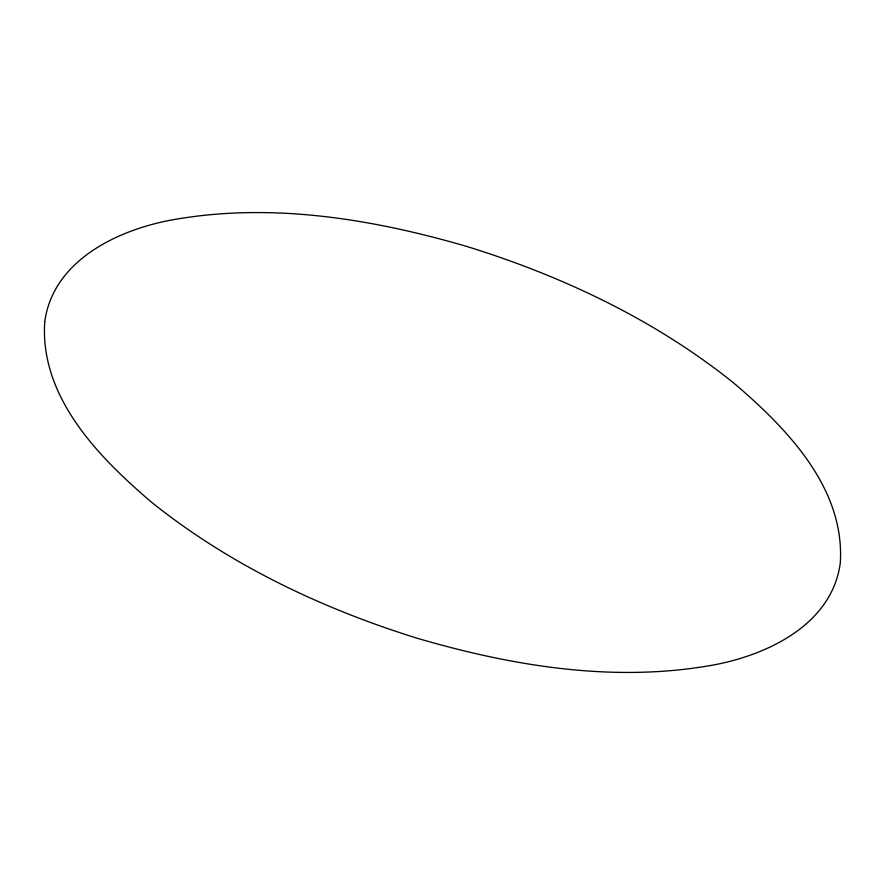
<?xml version="1.0" encoding="UTF-8"?>
<svg xmlns="http://www.w3.org/2000/svg" width="885" height="885" viewBox="0 0 885 885"><rect width="100%" height="100%" fill="white"/><g stroke="black" fill="none" stroke-linecap="round" stroke-linejoin="round"><path stroke-width="1.33" d="M44.748 321.609C39.615 396.856 98.301 456.837 151.324 502.027C229.624 564.873 321.808 608.581 417.322 638.284C513.134 666.305 615.363 683.098 714.637 664.768C768.678 654.446 831.789 624.047 840.252 563.391C845.385 488.144 786.699 428.163 733.676 382.973C655.376 320.127 563.192 276.419 467.678 246.716C371.866 218.695 269.637 201.902 170.362 220.232C116.322 230.554 53.211 260.953 44.748 321.609"/></g></svg>
